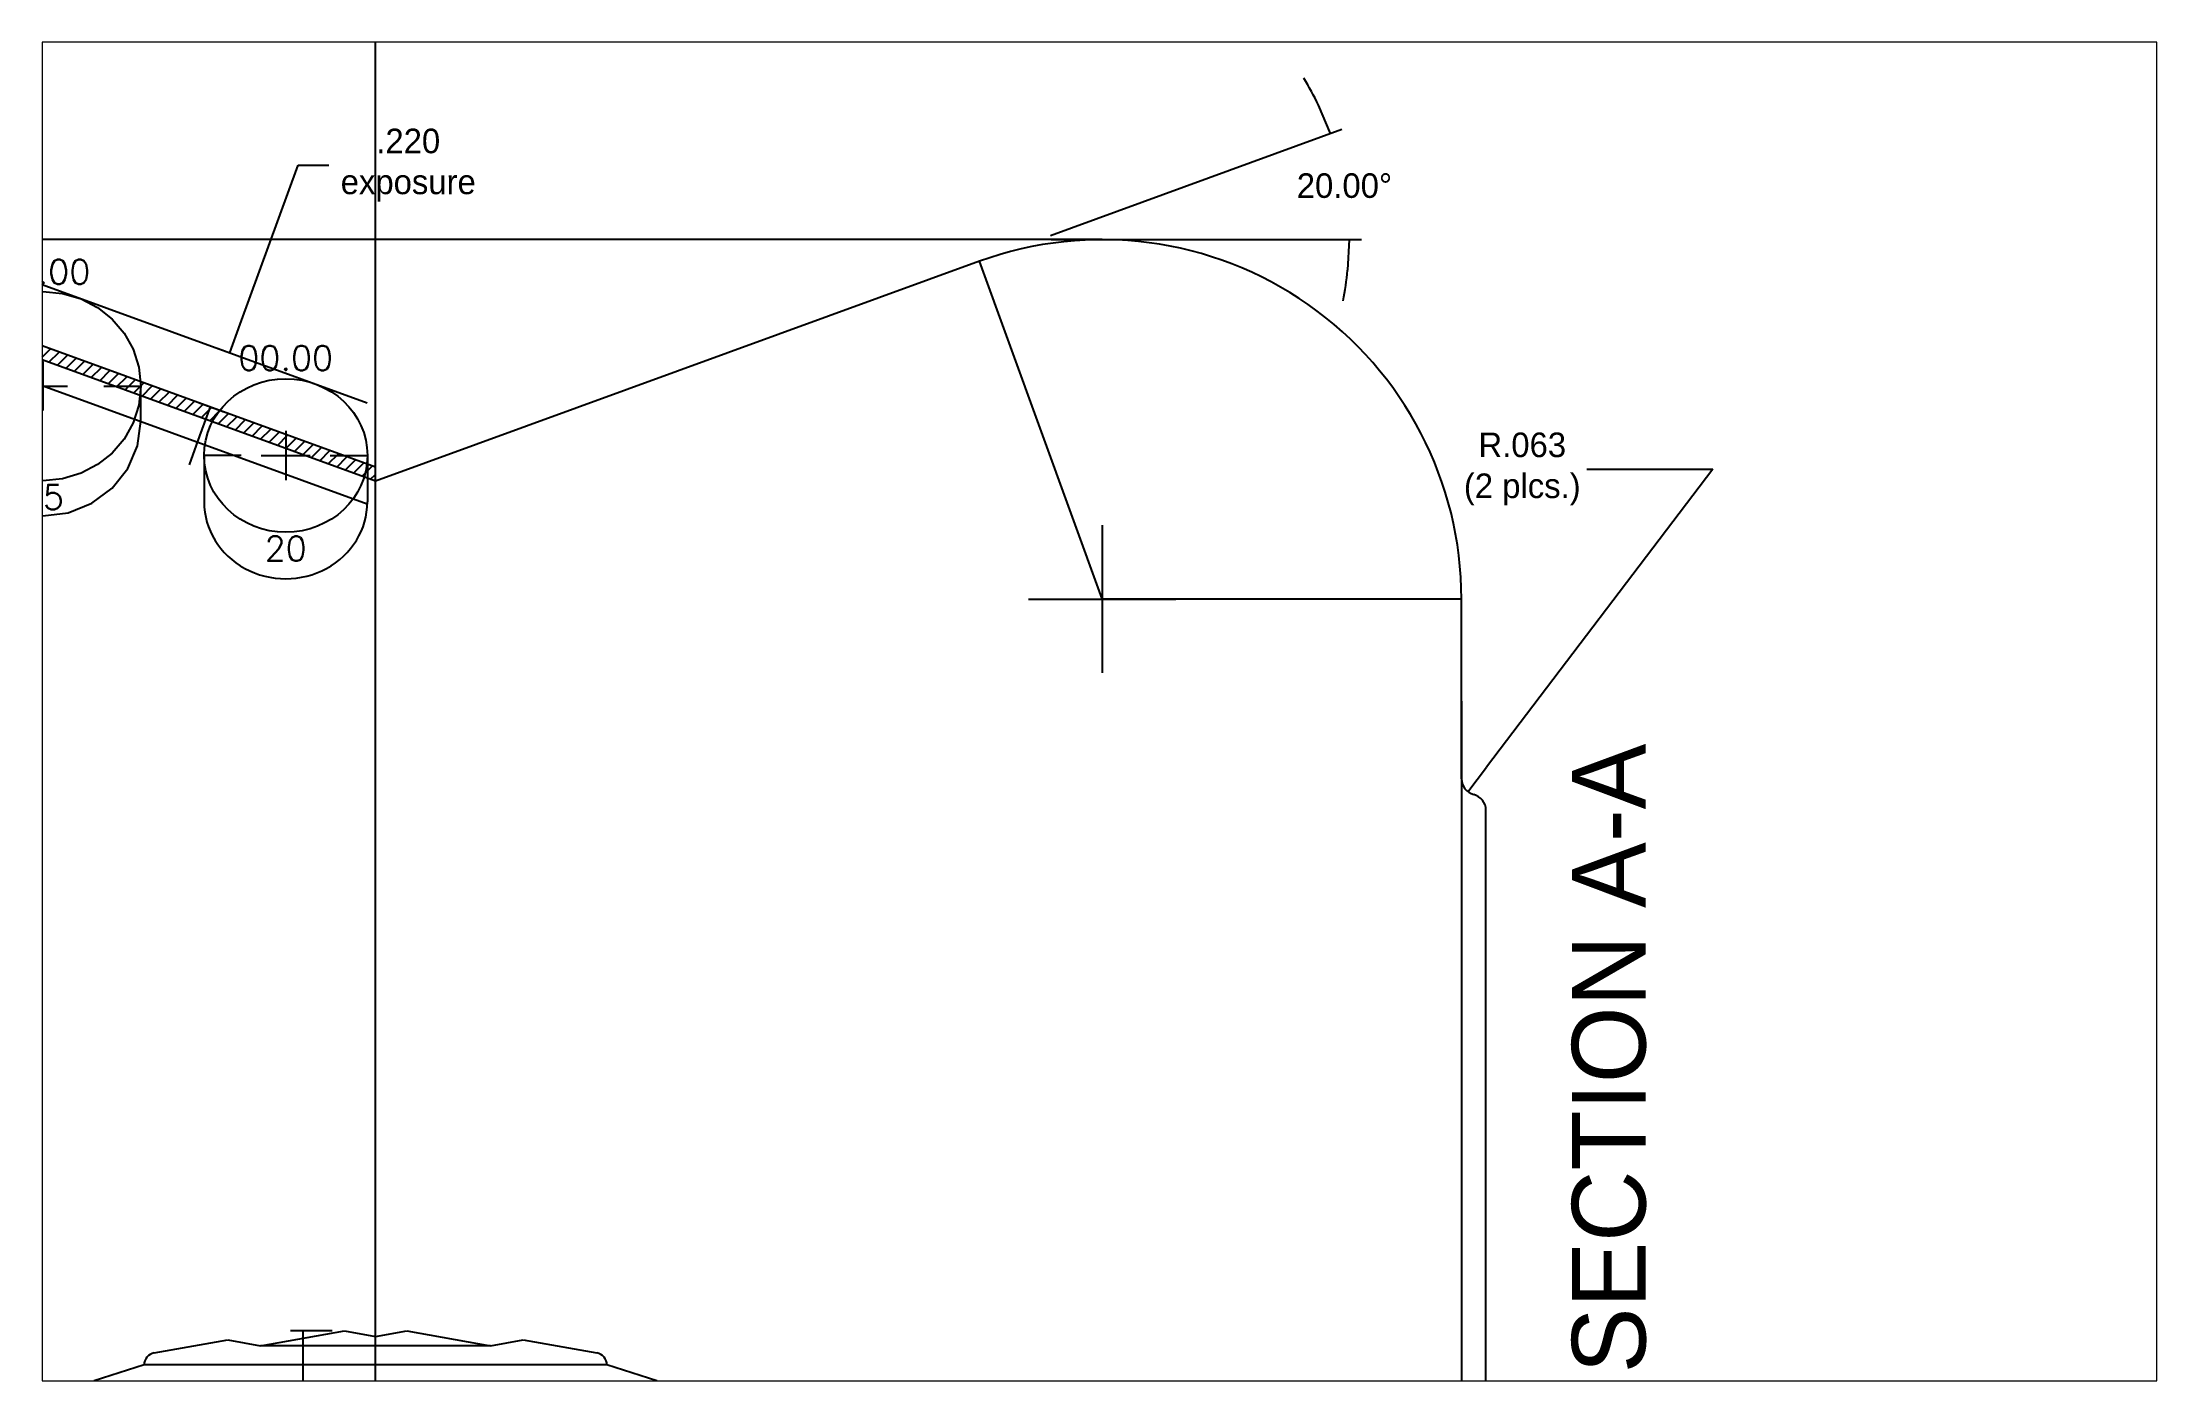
# Paper-space layout 'Layout1 (2)' of a CAD drawing. Header units: inches. Extents: x 0.1 to 16.5, y 0.1 to 10.5.
# The model-space entities are those that its viewports show. They can reach past a viewport. Long polylines and large blocks are cut down to what shows.
import ezdxf
from ezdxf.enums import TextEntityAlignment as Align
from ezdxf.lldxf.tags import DXFTag

# ---------------------------------------------------------------- set-up
doc = ezdxf.new("R2010")
doc.units = ezdxf.units.IN
doc.header["$MEASUREMENT"] = 0
for name, color, linetype in [('CDG-38367R1', 7, 'Continuous'), ('CLine', 5, 'CENTER2'), ('Default', 7, 'Continuous'), ('Dims', 104, 'Continuous'), ('DV2_Default', 7, 'Continuous')]:
    doc.layers.add(name, color=color, linetype=linetype)
doc.styles.add('RomanS', font='romans')
doc.styles.add('SEACAD_Solid_Edge_ANSI', font='seans.ttf')
tags = doc.linetypes.add('CENTER2', pattern=[1.125, 0.75, -0.125, 0.125, -0.125]).pattern_tags.tags
tags[10:11] = [DXFTag(74, 4), DXFTag(75, 0), DXFTag(340, '0'), DXFTag(46, 0.0), DXFTag(50, 0.0), DXFTag(44, 0.0), DXFTag(45, 0.0)]
tags[8:9] = [DXFTag(74, 4), DXFTag(75, 0), DXFTag(340, '0'), DXFTag(46, 0.0), DXFTag(50, 0.0), DXFTag(44, 0.0), DXFTag(45, 0.0)]
tags[6:7] = [DXFTag(74, 4), DXFTag(75, 0), DXFTag(340, '0'), DXFTag(46, 0.0), DXFTag(50, 0.0), DXFTag(44, 0.0), DXFTag(45, 0.0)]
tags[4:5] = [DXFTag(74, 4), DXFTag(75, 0), DXFTag(340, '0'), DXFTag(46, 0.0), DXFTag(50, 0.0), DXFTag(44, 0.0), DXFTag(45, 0.0)]
tags = doc.linetypes.add('HIDDEN2', pattern=[0.1875, 0.125, -0.0625]).pattern_tags.tags
tags[6:7] = [DXFTag(74, 4), DXFTag(75, 0), DXFTag(340, '0'), DXFTag(46, 0.0), DXFTag(50, 0.0), DXFTag(44, 0.0), DXFTag(45, 0.0)]
tags[4:5] = [DXFTag(74, 4), DXFTag(75, 0), DXFTag(340, '0'), DXFTag(46, 0.0), DXFTag(50, 0.0), DXFTag(44, 0.0), DXFTag(45, 0.0)]
doc.dimstyles.new('ANSI', dxfattribs={"dimtxt": 0.094, "dimasz": 0.1175, "dimexe": 0.047, "dimexo": 0.047, "dimgap": 0.047, "dimtad": 0, "dimtih": 1, "dimtoh": 1, "dimdec": 3, "dimlfac": 2, "dimzin": 4, "dimdsep": 46, "dimtxsty": 'SEACAD_Solid_Edge_ANSI', "dimblk1": '_SE_FILLED', "dimblk2": '_SE_FILLED', "dimsah": 1, "dimcen": 0.047, "dimazin": 0, "dimtfac": 1, "dimtdec": 3, "dimtofl": 0, "dimtmove": 0, "dimatfit": 3, "dimfxl": 1, "dimtolj": 1, "dimtzin": 4, "dimarcsym": 0})

# ---------------------------------------------------------------- blocks, each defined once
blk = doc.blocks.new('SEANNOT_GROUP3')
at = {"layer": 'Default', "color": 7, "linetype": 'CENTER2'}
for p, q in [((6.4287, 4.8538), (6.4287, 4.5718)), ((6.5697, 4.7128), (6.2877, 4.7128))]:
    blk.add_line(p, q, dxfattribs=at)
blk = doc.blocks.new('_SE_FILLED')
at = {"color": 0}
blk.add_line((0, 0), (-1, 0), dxfattribs=at)
blk.add_solid([(0, 0), (-1, -0.1665), (-1, 0.1665), (0, 0)], dxfattribs=at)
blk = doc.blocks.new('*D99')
at = {"layer": 'Defpoints', "color": 0, "linetype": 'Continuous', "transparency": 16777216}
for p in [(24.6996, 22.4711), (18.2, 22.3332), (23.5201, 22.3332), (23.5201, 22.3332), (20.9813, 21.4092)]:
    blk.add_point(p, dxfattribs=at)
at = {"layer": 'Dims', "color": 0, "linetype": 'Continuous', "lineweight": -2, "transparency": 16777216}
for p, q in [((23.5642, 22.3493), (24.6801, 22.7555)), ((23.5671, 22.3332), (24.7546, 22.3332))]:
    blk.add_line(p, q, dxfattribs=at)
for start, end in [(25.67141, 31.34283), (348.65717, 354.32859)]:
    blk.add_arc((23.5201, 22.3332), 1.1875, start, end, dxfattribs=at)
at = {"layer": 'Dims', "color": 0, "linetype": 'Continuous', "lineweight": -2, "transparency": 16777216, "xscale": 0.1175, "yscale": 0.1175, "zscale": 0.1175}
for p, rotation in [((24.636, 22.7394), 292.83570743535), ((24.7076, 22.3332), 87.16429256464976)]:
    blk.add_blockref('_SE_FILLED', p, dxfattribs=dict(at, rotation=rotation))
at = {"layer": 'Dims', "color": 0, "linetype": 'Continuous', "transparency": 16777216, "insert": (24.6896, 22.5394), "char_height": 0.094, "attachment_point": 5, "style": 'SEACAD_Solid_Edge_ANSI'}
blk.add_mtext('\\A1;\\A1;20.00°', dxfattribs=at)
blk = doc.blocks.new('*D102')
at = {"layer": 'Defpoints', "color": 0, "linetype": 'Continuous', "transparency": 16777216}
for p in [(20.862, 18.1578), (18.6663, 16.2494), (20.7026, 16.2494)]:
    blk.add_point(p, dxfattribs=at)
at = {"layer": 'Dims', "color": 0, "linetype": 'Continuous', "lineweight": -2, "transparency": 16777216}
for p, q in [((20.815, 18.1578), (20.6556, 18.1578)), ((20.7026, 18.0403), (20.7026, 16.3669)), ((18.7133, 16.2494), (20.7496, 16.2494)), ((20.7026, 16.2494), (20.7026, 15.7008)), ((20.7026, 15.7008), (20.5851, 15.7008))]:
    blk.add_line(p, q, dxfattribs=at)
at = {"layer": 'Dims', "color": 0, "linetype": 'Continuous', "lineweight": -2, "transparency": 16777216, "xscale": 0.1175, "yscale": 0.1175, "zscale": 0.1175}
for p, rotation in [((20.7026, 18.1578), 90), ((20.7026, 16.2494), 270)]:
    blk.add_blockref('_SE_FILLED', p, dxfattribs=dict(at, rotation=rotation))
at = {"layer": 'Dims', "color": 0, "linetype": 'Continuous', "transparency": 16777216, "insert": (20.3776, 15.7008), "char_height": 0.094, "attachment_point": 5, "style": 'SEACAD_Solid_Edge_ANSI'}
blk.add_mtext('\\A1;\\A1;(1.908)', dxfattribs=at)
blk = doc.blocks.new('*D106')
at = {"layer": 'Defpoints', "color": 0, "linetype": 'Continuous', "transparency": 16777216}
for p in [(25.2, 20.2707), (25.1622, 20.2209)]:
    blk.add_point(p, dxfattribs=at)
at = {"layer": 'Dims', "color": 0, "linetype": 'Continuous', "lineweight": -2, "transparency": 16777216}
for p, q in [((26.0996, 21.4556), (25.2333, 20.3145)), ((25.6174, 21.4556), (26.0996, 21.4556))]:
    blk.add_line(p, q, dxfattribs=at)
at = {"layer": 'Dims', "color": 0, "linetype": 'Continuous', "lineweight": -2, "transparency": 16777216, "xscale": 0.1175, "yscale": 0.1175, "zscale": 0.1175, "rotation": 232.7934826357927}
blk.add_blockref('_SE_FILLED', (25.1622, 20.2209), dxfattribs=at)
at = {"layer": 'Dims', "color": 0, "linetype": 'Continuous', "transparency": 16777216, "insert": (25.3703, 21.4556), "char_height": 0.094, "attachment_point": 5, "style": 'SEACAD_Solid_Edge_ANSI'}
blk.add_mtext('\\A1;\\A1;R.063\\P(2 plcs.)', dxfattribs=at)
blk = doc.blocks.new('CMark')
at = {"layer": 'CLine'}
for p, q in [((0, 0.094), (0, -0.094)), ((-0.094, 0), (0.094, 0))]:
    blk.add_line(p, q, dxfattribs=at)
blk = doc.blocks.new('1913@15')
for p, q in [((-0.233, 0), (-0.375, 0)), ((0.2332, 0), (0.375, 0))]:
    blk.add_line(p, q)
at = {"color": 8, "linetype": 'HIDDEN2', "ltscale": 0.5}
for p, q in [((-0.375, -0.1346), (-0.375, 0)), ((0.375, -0.1346), (0.375, 0))]:
    blk.add_line(p, q, dxfattribs=at)
blk.add_ellipse((0, 0), major_axis=(-0.375, 0), ratio=0.965926)
blk.add_ellipse((0, -0.1346), major_axis=(-0.375, 0), ratio=0.965926, start_param=0, end_param=3.141593, dxfattribs=at)
blk.add_blockref('CMark', (0, 0))
at = {"style": 'RomanS'}
blk.add_text('15', height=0.094, dxfattribs=at).set_placement((0, -0.4247), align=Align.MIDDLE_CENTER)
blk.add_attdef('ANG', text='', height=0.094, dxfattribs=at).set_placement((0, 0.3622), align=Align.BOTTOM_CENTER)
blk = doc.blocks.new('1613@20')
for p, q in [((-0.1705, 0), (-0.3125, 0)), ((0.1707, 0), (0.3125, 0))]:
    blk.add_line(p, q)
at = {"color": 8, "linetype": 'HIDDEN2', "ltscale": 0.5}
blk.add_line((-0.3125, 0), (-0.3125, -0.1779), dxfattribs=at)
at = {"color": 8, "linetype": 'HIDDEN2', "ltscale": 0.5, "flags": 128}
blk.add_lwpolyline([(0.3125, 0), (0.3125, -0.1779)], dxfattribs=at)
blk.add_ellipse((0, 0), major_axis=(-0.3125, 0), ratio=0.939693, start_param=-3.141592653589793, end_param=3.141592653589793)
at = {"color": 8, "linetype": 'HIDDEN2', "ltscale": 0.5}
blk.add_ellipse((0, -0.1779), major_axis=(-0.3125, 0), ratio=0.939693, start_param=0, end_param=3.141593, dxfattribs=at)
blk.add_blockref('CMark', (0, 0))
at = {"style": 'RomanS'}
blk.add_text('20', height=0.094, dxfattribs=at).set_placement((0, -0.3562), align=Align.MIDDLE_CENTER)
blk.add_attdef('ANG', text='', height=0.094, dxfattribs=at).set_placement((0, 0.2975), align=Align.BOTTOM_CENTER)
blk = doc.blocks.new('*D107')
at = {"layer": 'Default', "color": 0, "linetype": 'Continuous', "lineweight": -2, "transparency": 16777216}
for p, q in [((20.4632, 22.01), (20.6847, 22.6184)), ((20.6847, 22.6184), (20.8022, 22.6184)), ((20.4764, 21.8802), (20.3789, 21.9156)), ((20.4011, 21.6735), (20.3037, 21.709)), ((20.3077, 21.5825), (20.2675, 21.4721))]:
    blk.add_line(p, q, dxfattribs=at)
at = {"layer": 'Defpoints', "color": 0, "linetype": 'Continuous', "transparency": 16777216}
for p in [(20.4231, 21.8996), (20.5205, 21.8641), (20.4453, 21.6574)]:
    blk.add_point(p, dxfattribs=at)
at = {"layer": 'Default', "color": 0, "linetype": 'Continuous', "lineweight": -2, "transparency": 16777216, "xscale": 0.1175, "yscale": 0.1175, "zscale": 0.1175}
for p, rotation in [((20.4231, 21.8996), 249.9999999999577), ((20.3478, 21.6929), 69.99999999995771)]:
    blk.add_blockref('_SE_FILLED', p, dxfattribs=dict(at, rotation=rotation))
at = {"layer": 'Default', "color": 0, "linetype": 'Continuous', "transparency": 16777216, "insert": (21.1064, 22.6184), "char_height": 0.094, "attachment_point": 5, "style": 'SEACAD_Solid_Edge_ANSI'}
blk.add_mtext('\\A1;.220 \\Pexposure', dxfattribs=at)
blk = doc.blocks.new('*D110')
at = {"layer": 'Defpoints', "color": 0, "linetype": 'Continuous', "transparency": 16777216}
for p in [(25.1375, 20.6145), (16.825, 20.4811), (25.1375, 14.835)]:
    blk.add_point(p, dxfattribs=at)
at = {"layer": 'Dims', "color": 0, "linetype": 'Continuous', "lineweight": -2, "transparency": 16777216}
for p, q in [((25.1375, 20.5675), (25.1375, 14.788)), ((16.825, 20.4341), (16.825, 14.788)), ((16.9425, 14.835), (20.8668, 14.835)), ((25.02, 14.835), (21.2327, 14.835))]:
    blk.add_line(p, q, dxfattribs=at)
at = {"layer": 'Dims', "color": 0, "linetype": 'Continuous', "lineweight": -2, "transparency": 16777216, "xscale": 0.1175, "yscale": 0.1175, "zscale": 0.1175, "rotation": 180}
blk.add_blockref('_SE_FILLED', (16.825, 14.835), dxfattribs=at)
at = {"layer": 'Dims', "color": 0, "linetype": 'Continuous', "lineweight": -2, "transparency": 16777216, "xscale": 0.1175, "yscale": 0.1175, "zscale": 0.1175}
blk.add_blockref('_SE_FILLED', (25.1375, 14.835), dxfattribs=at)
at = {"layer": 'Dims', "color": 0, "linetype": 'Continuous', "transparency": 16777216, "insert": (21.0498, 14.835), "char_height": 0.094, "attachment_point": 5, "style": 'SEACAD_Solid_Edge_ANSI'}
blk.add_mtext('\\A1;8.313', dxfattribs=at)

msp = doc.modelspace()

# ---------------------------------------------------------------- hatches: boundary and pattern name
at = {"linetype": 'Continuous'}
h = msp.add_hatch(dxfattribs=at)
h.set_pattern_fill('ANSI31', color=8, scale=0.25)
h.set_pattern_definition([(45, (13.865033, 0), (-0.022097087, 0.022097087), [])])
h.paths.add_polyline_path([(16.82501, 20.95822, -0.4142136), (18.20001, 22.33322), (18.57417, 22.33322, 0.4943543), (16.77501, 20.95822), (16.77501, 20.20948, 0.356394), (16.82501, 20.27072)])
h.paths.add_polyline_path([(18.57417, 22.33322), (18.20001, 22.33322, -0.0874887), (18.67028, 22.25029), (20.98126, 21.40917), (20.98126, 21.46238), (18.68738, 22.29728, 0.0208477)])

# ---------------------------------------------------------------- linework, layer by layer
at = {"color": 8, "linetype": 'Continuous'}
msp.add_lwpolyline([(20.98126, 21.46238), (18.68738, 22.29728, 0.5205671), (16.77501, 20.95822), (16.77501, 20.20931)], format="xyb", dxfattribs=at)
at = {"layer": 'CDG-38367R1', "color": 7, "linetype": 'Continuous'}
for p, q in [((23.76251, 22.33322), (18.20001, 22.33322)), ((23.29223, 22.25029), (20.98126, 21.40917)), ((25.13751, 20.27072), (25.13751, 20.95822)), ((25.23126, 17.20822), (25.23126, 20.14969)), ((20.54097, 18.10118), (20.86197, 18.15779)), ((20.86197, 18.15779), (20.98126, 18.13675)), ((20.98126, 18.13675), (21.10054, 18.15779)), ((21.10054, 18.15779), (21.42154, 18.10118)), ((20.13418, 18.07354), (20.41597, 18.12323)), ((20.41597, 18.12323), (20.54097, 18.10118)), ((21.42154, 18.10118), (20.54097, 18.10118)), ((21.42154, 18.10118), (21.54654, 18.12323)), ((21.54654, 18.12323), (21.82834, 18.07354)), ((21.86708, 18.02736), (20.09543, 18.02736))]:
    msp.add_line(p, q, dxfattribs=at)
at = {"layer": 'CDG-38367R1', "color": 1, "linetype": 'Continuous'}
for points in [[(20.94919, 21.70806), (18.74429, 22.51058, 0.5205671), (16.73126, 21.10104), (16.73126, 20.14969)], [(20.94919, 21.32107), (18.58743, 22.18068, 0.5205671), (17.07766, 21.12353), (17.07766, 20.27072)]]:
    msp.add_lwpolyline(points, format="xyb", dxfattribs=at)
at = {"layer": 'CDG-38367R1', "color": 7, "linetype": 'Continuous'}
msp.add_lwpolyline([(20.98126, 21.40917), (18.67028, 22.25029, 0.5205671), (16.82501, 20.95822), (16.82501, 20.27072)], format="xyb", dxfattribs=at)
msp.add_lwpolyline([(20.98126, 21.40917), (18.67028, 22.25029, 0.5205671), (16.82501, 20.95822), (16.82501, 20.27072)], format="xyb", dxfattribs=at)
for centre, radius, start, end in [((23.76251, 20.95822), 1.375, 0, 110), ((25.20001, 20.27072), 0.0625, 180, 255.522488), ((25.16876, 20.14969), 0.0625, 0, 75.522488), ((20.14232, 18.02736), 0.04689, 99.999997, 180), ((21.82019, 18.02736), 0.04689, 0, 80.000003), ((20.80602, 15.37539), 2.74552, 105, 125), ((21.15649, 15.37539), 2.74552, 55, 75)]:
    msp.add_arc(centre, radius, start, end, dxfattribs=at)
at = {"layer": 'Default', "color": 7, "linetype": 'CENTER2'}
msp.add_line((20.98126, 15.42087), (20.98126, 24.08984), dxfattribs=at)
at = {"layer": 'DV2_Default', "color": 7, "linetype": 'HIDDEN2'}
for q in [(23.29223, 22.25029), (25.13751, 20.95822)]:
    msp.add_line((23.76251, 20.95822), q, dxfattribs=at)

# ---------------------------------------------------------------- block references
for name, p in [('1913@15', (19.70795, 21.77285)), ('1613@20', (20.63751, 21.50734))]:
    msp.add_blockref(name, p).add_auto_attribs({'ANG': '00.00'})
at = {"layer": 'Default', "xscale": 2, "yscale": 2, "zscale": 2, "rotation": 90}
msp.add_blockref('SEANNOT_GROUP3', (33.18815, 8.10077), dxfattribs=at)

# ---------------------------------------------------------------- texts
at = {"color": 7, "linetype": 'Continuous', "style": 'SEACAD_Solid_Edge_ANSI'}
msp.add_text('SECTION A-A', height=0.282, rotation=90, dxfattribs=at).set_placement((25.56026, 17.99528), align=Align.TOP_LEFT)

# ---------------------------------------------------------------- dimensions: what is measured, and where the dimension line sits
at = {"layer": 'Default', "color": 7, "linetype": 'Continuous'}
dim = msp.add_linear_dim(base=(20.42305, 21.89956), p1=(20.44531, 21.65745), p2=(20.52052, 21.86409), angle=70, text='<> \\Pexposure', dimstyle='ANSI', override={"dimlfac": 1}, dxfattribs=at)
dim.commit()
dim.dimension.update_dxf_attribs({"geometry": '*D107', "text_midpoint": (21.10641, 22.61838), "dimtype": 161})
at = {"layer": 'Dims', "linetype": 'Continuous'}
dim = msp.add_angular_dim_2l(base=(24.69956, 22.47108), line1=((23.52006, 22.33322), (18.20001, 22.33322)), line2=((23.52006, 22.33322), (20.98126, 21.40917)), text='\\A1;<>', dimstyle='ANSI', override={"dimlfac": 1}, dxfattribs=at)
dim.commit()
dim.dimension.update_dxf_attribs({"geometry": '*D99', "text_midpoint": (24.68955, 22.53943)})
dim = msp.add_radius_dim(center=(25.20001, 20.27072), mpoint=(25.16221, 20.22094), text='\\A1;<>\\P(2 plcs.)', dimstyle='ANSI', override={"dimlfac": 1}, dxfattribs=at)
dim.commit()
dim.dimension.update_dxf_attribs({"geometry": '*D106', "text_midpoint": (25.37026, 21.45556), "dimtype": 164})
dim = msp.add_linear_dim(base=(25.1375060813, 14.8349682317), p1=(16.8250060813, 20.4810508836), p2=(25.1375060813, 20.6144668247), dimstyle='ANSI', override={"dimlfac": 1}, dxfattribs=at)
dim.commit()
dim.dimension.update_dxf_attribs({"geometry": '*D110', "text_midpoint": (21.0497556842, 14.8349682317), "dimtype": 160})
dim = msp.add_linear_dim(base=(20.70257, 16.24939), p1=(20.86197, 18.15779), p2=(18.66626, 16.24939), angle=90, text='\\A1;(<>)', dimstyle='ANSI', override={"dimlfac": 1}, dxfattribs=at)
dim.commit()
dim.dimension.update_dxf_attribs({"geometry": '*D102', "text_midpoint": (20.37757, 15.70081), "dimtype": 160})

psp = doc.layouts.new('Layout1 (2)')

# ---------------------------------------------------------------- viewports
at = {"layer": '0'}
psp.add_viewport(center=(8.267, 5.267), size=(16.416, 10.38821), view_center_point=(23.7522, 20.52775), view_height=5.1212131, dxfattribs=at)

doc.saveas('drawing.dxf')
